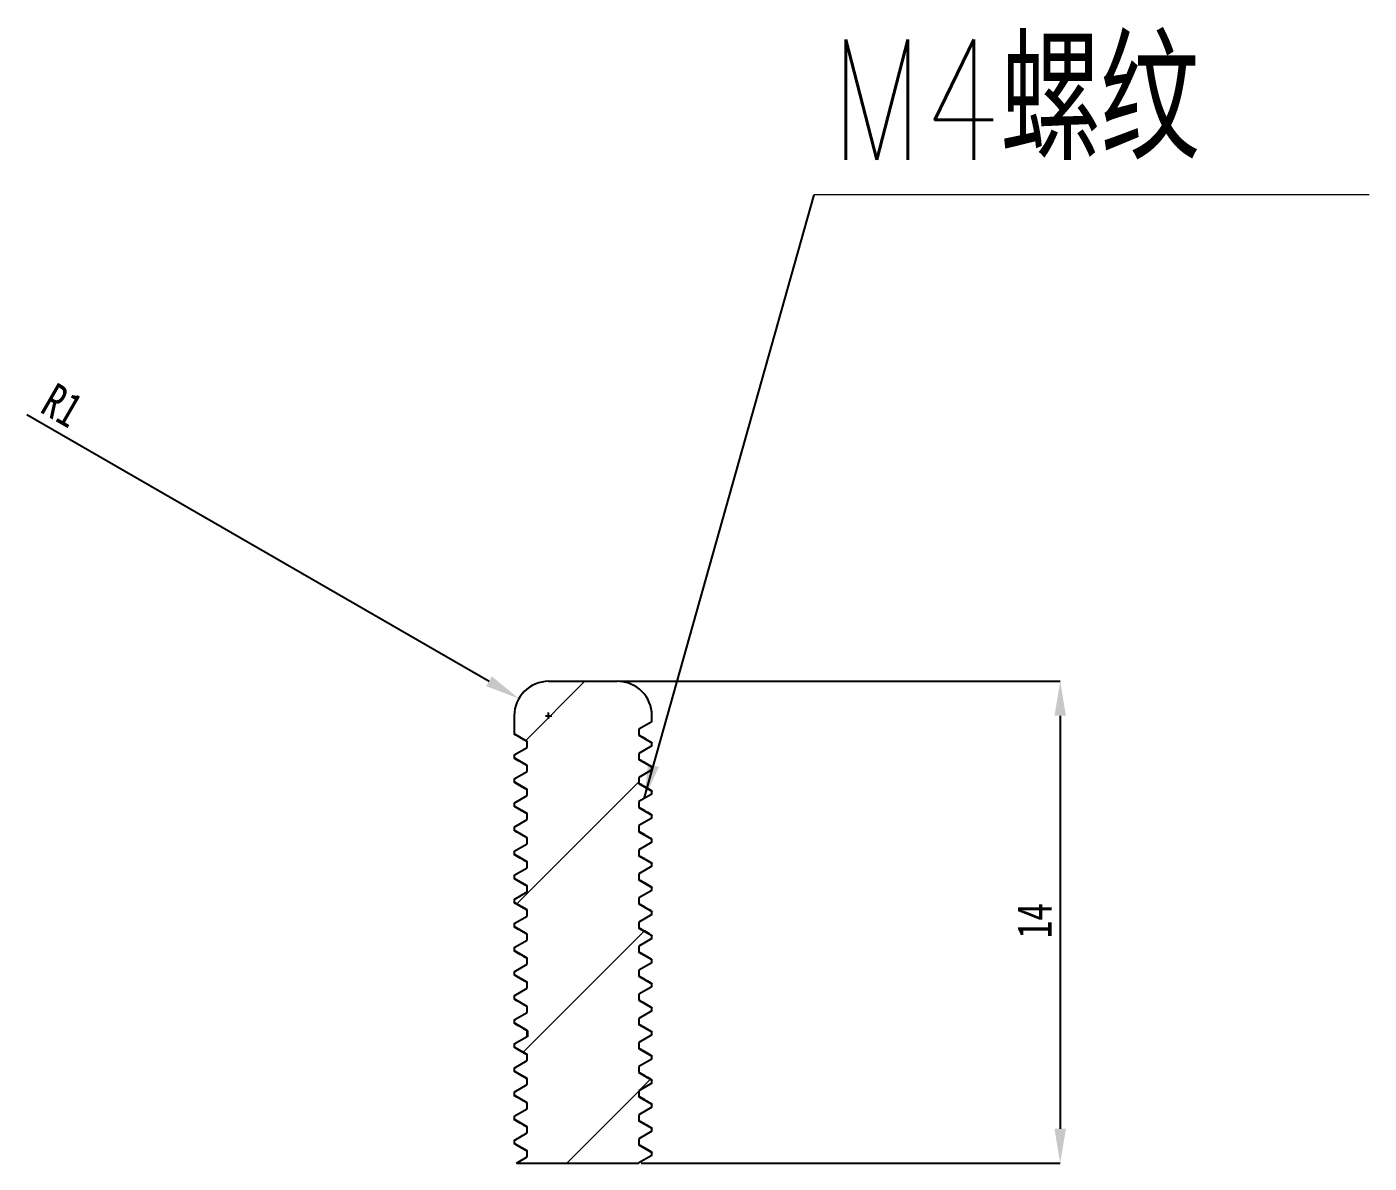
# Model space of a CAD drawing. Header units: millimetres. Extents: x 1580 to 3807, y -141 to 840.
# Drawn here: x 1833.79 to 1872.78, y 60.59 to 93.6 of the extents above; entities that cross this region are included whole.
import ezdxf

# ---------------------------------------------------------------- set-up
doc = ezdxf.new("R2010")
doc.units = ezdxf.units.MM
doc.header["$PDSIZE"] = -1
doc.styles.add('SLDTEXTSTYLE0', font='TXT', dxfattribs={"width": 0.75})
doc.styles.add('SLDTEXTSTYLE3', font='TXT', dxfattribs={"width": 0.75, "bigfont": 'bigfont'})
doc.dimstyles.new('SLDDIMSTYLE1', dxfattribs={"dimtxt": 1, "dimasz": 1, "dimexe": 0, "dimexo": 0.0625, "dimgap": 0.25, "dimtad": 1, "dimrnd": 1e-09, "dimzin": 12, "dimdsep": 46, "dimtxsty": 'SLDTEXTSTYLE0', "dimsah": 1, "dimcen": 0, "dimadec": 0, "dimazin": 3, "dimtfac": 1, "dimtofl": 0, "dimtmove": 0, "dimatfit": 3, "dimfxl": 1, "dimfrac": 2, "dimtolj": 1, "dimtzin": 12, "dimarcsym": 0})
doc.dimstyles.new('SLDDIMSTYLE2', dxfattribs={"dimtxt": 1, "dimasz": 1, "dimexe": 0, "dimexo": 0.0625, "dimgap": 0.25, "dimtad": 1, "dimrnd": 1e-09, "dimzin": 12, "dimdsep": 46, "dimtxsty": 'SLDTEXTSTYLE0', "dimsah": 1, "dimcen": 0.09, "dimadec": 0, "dimazin": 3, "dimtfac": 1, "dimtofl": 0, "dimtmove": 0, "dimatfit": 3, "dimfxl": 1, "dimfrac": 2, "dimtolj": 1, "dimtzin": 12, "dimarcsym": 0})
doc.dimstyles.new('SLDDIMSTYLE3', dxfattribs={"dimtxt": 1, "dimasz": 1, "dimexe": 0, "dimexo": 0.0625, "dimgap": 0.25, "dimtad": 1, "dimrnd": 1e-09, "dimzin": 4, "dimdsep": 46, "dimtxsty": 'SLDTEXTSTYLE0', "dimsah": 1, "dimcen": 0.09, "dimadec": 0, "dimazin": 1, "dimtfac": 1, "dimtmove": 0, "dimatfit": 0, "dimfxl": 1, "dimfrac": 2, "dimtolj": 1, "dimtzin": 12, "dimarcsym": 0})

# ---------------------------------------------------------------- blocks, each defined once
blk = doc.blocks.new('*D40')
at = {"color": 0, "linetype": 'Continuous', "lineweight": -2, "transparency": 16777216}
for p, q in [((1851.008, 74.586), (1863.807, 74.586)), ((1863.807, 73.586), (1863.807, 61.586)), ((1851.63, 60.586), (1863.807, 60.586))]:
    blk.add_line(p, q, dxfattribs=at)
at = {"color": 0, "linetype": 'Continuous', "transparency": 16777216}
for points in [[(1863.641, 73.586), (1863.974, 73.586), (1863.807, 74.586)], [(1863.641, 61.586), (1863.974, 61.586), (1863.807, 60.586)]]:
    blk.add_solid(points, dxfattribs=at)
at = {"layer": 'Defpoints', "color": 0, "linetype": 'Continuous', "transparency": 16777216}
for p in [(1850.946, 74.586), (1851.567, 60.586), (1863.807, 60.586)]:
    blk.add_point(p, dxfattribs=at)
at = {"color": 0, "linetype": 'Continuous', "lineweight": 18, "transparency": 16777216, "insert": (1862.557, 67.629), "char_height": 1, "attachment_point": 2, "rotation": 90, "style": 'SLDTEXTSTYLE0'}
blk.add_mtext('\\A1;14', dxfattribs=at)
blk = doc.blocks.new('*D41')
at = {"color": 0, "linetype": 'Continuous', "lineweight": -2, "transparency": 16777216}
for p, q in [((1833.787, 82.338), (1847.214, 74.586)), ((1848.856, 73.586), (1849.036, 73.586)), ((1848.946, 73.496), (1848.946, 73.676))]:
    blk.add_line(p, q, dxfattribs=at)
at = {"color": 0, "linetype": 'Continuous', "transparency": 16777216}
blk.add_solid([(1847.297, 74.73), (1847.131, 74.442), (1848.08, 74.086)], dxfattribs=at)
at = {"layer": 'Defpoints', "color": 0, "linetype": 'Continuous', "transparency": 16777216}
for p in [(1848.08, 74.086), (1848.946, 73.586)]:
    blk.add_point(p, dxfattribs=at)
at = {"color": 0, "linetype": 'Continuous', "lineweight": 18, "transparency": 16777216, "insert": (1834.628, 83.296), "char_height": 1, "attachment_point": 1, "rotation": 330, "style": 'SLDTEXTSTYLE0'}
blk.add_mtext('\\A1;R1', dxfattribs=at)
blk = doc.blocks.new('SW_NOTE_0')
at = {"color": 0, "linetype": 'Continuous', "lineweight": 0}
blk.add_line((16.126, 0), (0, 0), dxfattribs=at)
at = {"color": 0, "linetype": 'Continuous', "lineweight": 0, "insert": (0.475, 4.516), "char_height": 3.5, "attachment_point": 1, "style": 'SLDTEXTSTYLE3'}
blk.add_mtext('M4螺纹', dxfattribs=at)

msp = doc.modelspace()

# ---------------------------------------------------------------- hatches: boundary and pattern name
at = {"linetype": 'Continuous', "lineweight": 18}
h = msp.add_hatch(dxfattribs=at)
h.set_pattern_fill('ANSI31', style=0)
h.set_pattern_definition([(45, (1768.106, -43.2293), (-2.245064, 2.245064), [])])
edge = h.paths.add_edge_path(flags=0)
edge.add_line((1851.567, 61.292), (1851.946, 61.511))
edge.add_line((1851.946, 61.511), (1851.946, 61.599))
edge.add_line((1851.946, 61.599), (1851.567, 61.817))
edge.add_line((1851.567, 61.817), (1851.567, 61.992))
edge.add_line((1851.567, 61.992), (1851.946, 62.211))
edge.add_line((1851.946, 62.211), (1851.946, 62.299))
edge.add_line((1851.946, 62.299), (1851.567, 62.517))
edge.add_line((1851.567, 62.517), (1851.567, 62.692))
edge.add_line((1851.567, 62.692), (1851.946, 62.911))
edge.add_line((1851.946, 62.911), (1851.946, 62.999))
edge.add_line((1851.946, 62.999), (1851.567, 63.217))
edge.add_line((1851.567, 63.217), (1851.567, 63.392))
edge.add_line((1851.567, 63.392), (1851.946, 63.611))
edge.add_line((1851.946, 63.611), (1851.946, 63.699))
edge.add_line((1851.946, 63.699), (1851.567, 63.917))
edge.add_line((1851.567, 63.917), (1851.567, 64.092))
edge.add_line((1851.567, 64.092), (1851.946, 64.311))
edge.add_line((1851.946, 64.311), (1851.946, 64.399))
edge.add_line((1851.946, 64.399), (1851.567, 64.617))
edge.add_line((1851.567, 64.617), (1851.567, 64.792))
edge.add_line((1851.567, 64.792), (1851.946, 65.011))
edge.add_line((1851.946, 65.011), (1851.946, 65.099))
edge.add_line((1851.946, 65.099), (1851.567, 65.317))
edge.add_line((1851.567, 65.317), (1851.567, 65.492))
edge.add_line((1851.567, 65.492), (1851.946, 65.711))
edge.add_line((1851.946, 65.711), (1851.946, 65.799))
edge.add_line((1851.946, 65.799), (1851.567, 66.017))
edge.add_line((1851.567, 66.017), (1851.567, 66.192))
edge.add_line((1851.567, 66.192), (1851.946, 66.411))
edge.add_line((1851.946, 66.411), (1851.946, 66.499))
edge.add_line((1851.946, 66.499), (1851.567, 66.717))
edge.add_line((1851.567, 66.717), (1851.567, 66.892))
edge.add_line((1851.567, 66.892), (1851.946, 67.111))
edge.add_line((1851.946, 67.111), (1851.946, 67.199))
edge.add_line((1851.946, 67.199), (1851.567, 67.417))
edge.add_line((1851.567, 67.417), (1851.567, 67.592))
edge.add_line((1851.567, 67.592), (1851.946, 67.811))
edge.add_line((1851.946, 67.811), (1851.946, 67.899))
edge.add_line((1851.946, 67.899), (1851.567, 68.117))
edge.add_line((1851.567, 68.117), (1851.567, 68.292))
edge.add_line((1851.567, 68.292), (1851.946, 68.511))
edge.add_line((1851.946, 68.511), (1851.946, 68.599))
edge.add_line((1851.946, 68.599), (1851.567, 68.817))
edge.add_line((1851.567, 68.817), (1851.567, 68.992))
edge.add_line((1851.567, 68.992), (1851.946, 69.211))
edge.add_line((1851.946, 69.211), (1851.946, 69.299))
edge.add_line((1851.946, 69.299), (1851.567, 69.517))
edge.add_line((1851.567, 69.517), (1851.567, 69.692))
edge.add_line((1851.567, 69.692), (1851.946, 69.911))
edge.add_line((1851.946, 69.911), (1851.946, 69.999))
edge.add_line((1851.946, 69.999), (1851.567, 70.217))
edge.add_line((1851.567, 70.217), (1851.567, 70.392))
edge.add_line((1851.567, 70.392), (1851.946, 70.611))
edge.add_line((1851.946, 70.611), (1851.946, 70.699))
edge.add_line((1851.946, 70.699), (1851.567, 70.917))
edge.add_line((1851.567, 70.917), (1851.567, 71.092))
edge.add_line((1851.567, 71.092), (1851.946, 71.311))
edge.add_line((1851.946, 71.311), (1851.946, 71.399))
edge.add_line((1851.946, 71.399), (1851.567, 71.617))
edge.add_line((1851.567, 71.617), (1851.567, 71.792))
edge.add_line((1851.567, 71.792), (1851.946, 72.011))
edge.add_line((1851.946, 72.011), (1851.946, 72.099))
edge.add_line((1851.946, 72.099), (1851.567, 72.317))
edge.add_line((1851.567, 72.317), (1851.567, 72.492))
edge.add_line((1851.567, 72.492), (1851.946, 72.711))
edge.add_line((1851.946, 72.711), (1851.946, 72.799))
edge.add_line((1851.946, 72.799), (1851.567, 73.017))
edge.add_line((1851.567, 73.017), (1851.567, 73.192))
edge.add_line((1851.567, 73.192), (1851.946, 73.411))
edge.add_line((1851.946, 73.411), (1851.946, 73.586))
edge.add_arc((1850.946, 73.586), 1, 0, 90)
edge.add_line((1850.946, 74.586), (1848.946, 74.586))
edge.add_arc((1848.946, 73.586), 1, 90, 180)
edge.add_line((1847.946, 73.586), (1847.946, 73.061))
edge.add_line((1847.946, 73.061), (1848.325, 72.842))
edge.add_line((1848.325, 72.842), (1848.325, 72.667))
edge.add_line((1848.325, 72.667), (1847.946, 72.449))
edge.add_line((1847.946, 72.449), (1847.946, 72.361))
edge.add_line((1847.946, 72.361), (1848.325, 72.142))
edge.add_line((1848.325, 72.142), (1848.325, 71.967))
edge.add_line((1848.325, 71.967), (1847.946, 71.749))
edge.add_line((1847.946, 71.749), (1847.946, 71.661))
edge.add_line((1847.946, 71.661), (1848.325, 71.442))
edge.add_line((1848.325, 71.442), (1848.325, 71.267))
edge.add_line((1848.325, 71.267), (1847.946, 71.049))
edge.add_line((1847.946, 71.049), (1847.946, 70.961))
edge.add_line((1847.946, 70.961), (1848.325, 70.742))
edge.add_line((1848.325, 70.742), (1848.325, 70.567))
edge.add_line((1848.325, 70.567), (1847.946, 70.349))
edge.add_line((1847.946, 70.349), (1847.946, 70.261))
edge.add_line((1847.946, 70.261), (1848.325, 70.042))
edge.add_line((1848.325, 70.042), (1848.325, 69.867))
edge.add_line((1848.325, 69.867), (1847.946, 69.649))
edge.add_line((1847.946, 69.649), (1847.946, 69.561))
edge.add_line((1847.946, 69.561), (1848.325, 69.342))
edge.add_line((1848.325, 69.342), (1848.325, 69.167))
edge.add_line((1848.325, 69.167), (1847.946, 68.949))
edge.add_line((1847.946, 68.949), (1847.946, 68.861))
edge.add_line((1847.946, 68.861), (1848.325, 68.642))
edge.add_line((1848.325, 68.642), (1848.325, 68.467))
edge.add_line((1848.325, 68.467), (1847.946, 68.249))
edge.add_line((1847.946, 68.249), (1847.946, 68.161))
edge.add_line((1847.946, 68.161), (1848.325, 67.942))
edge.add_line((1848.325, 67.942), (1848.325, 67.767))
edge.add_line((1848.325, 67.767), (1847.946, 67.549))
edge.add_line((1847.946, 67.549), (1847.946, 67.461))
edge.add_line((1847.946, 67.461), (1848.325, 67.242))
edge.add_line((1848.325, 67.242), (1848.325, 67.067))
edge.add_line((1848.325, 67.067), (1847.946, 66.849))
edge.add_line((1847.946, 66.848), (1847.946, 66.761))
edge.add_line((1847.946, 66.761), (1848.325, 66.542))
edge.add_line((1848.325, 66.542), (1848.325, 66.367))
edge.add_line((1848.325, 66.367), (1847.946, 66.149))
edge.add_line((1847.946, 66.149), (1847.946, 66.061))
edge.add_line((1847.946, 66.061), (1848.325, 65.842))
edge.add_line((1848.325, 65.842), (1848.325, 65.667))
edge.add_line((1848.325, 65.667), (1847.946, 65.449))
edge.add_line((1847.946, 65.449), (1847.946, 65.361))
edge.add_line((1847.946, 65.361), (1848.325, 65.142))
edge.add_line((1848.325, 65.142), (1848.325, 64.967))
edge.add_line((1848.325, 64.967), (1847.946, 64.749))
edge.add_line((1847.946, 64.749), (1847.946, 64.661))
edge.add_line((1847.946, 64.661), (1848.325, 64.442))
edge.add_line((1848.325, 64.442), (1848.325, 64.267))
edge.add_line((1848.325, 64.267), (1847.946, 64.049))
edge.add_line((1847.946, 64.049), (1847.946, 63.961))
edge.add_line((1847.946, 63.961), (1848.325, 63.742))
edge.add_line((1848.325, 63.742), (1848.325, 63.567))
edge.add_line((1848.325, 63.567), (1847.946, 63.349))
edge.add_line((1847.946, 63.349), (1847.946, 63.261))
edge.add_line((1847.946, 63.261), (1848.325, 63.042))
edge.add_line((1848.325, 63.042), (1848.325, 62.867))
edge.add_line((1848.325, 62.867), (1847.946, 62.649))
edge.add_line((1847.946, 62.649), (1847.946, 62.561))
edge.add_line((1847.946, 62.561), (1848.325, 62.342))
edge.add_line((1848.325, 62.342), (1848.325, 62.167))
edge.add_line((1848.325, 62.167), (1847.946, 61.949))
edge.add_line((1847.946, 61.949), (1847.946, 61.861))
edge.add_line((1847.946, 61.861), (1848.325, 61.642))
edge.add_line((1848.325, 61.642), (1848.325, 61.467))
edge.add_line((1848.325, 61.467), (1847.946, 61.249))
edge.add_line((1847.946, 61.249), (1847.946, 61.161))
edge.add_line((1847.946, 61.161), (1848.325, 60.942))
edge.add_line((1848.325, 60.942), (1848.325, 60.767))
edge.add_line((1848.325, 60.767), (1848.011, 60.586))
edge.add_line((1848.011, 60.586), (1851.567, 60.586))
edge.add_line((1851.567, 60.586), (1851.567, 60.592))
edge.add_line((1851.567, 60.592), (1851.946, 60.811))
edge.add_line((1851.946, 60.811), (1851.946, 60.899))
edge.add_line((1851.946, 60.899), (1851.567, 61.117))
edge.add_line((1851.567, 61.117), (1851.567, 61.292))

# ---------------------------------------------------------------- linework, layer by layer
at = {"color": 7, "linetype": 'Continuous', "lineweight": 25}
for p, q in [((1848.946, 74.586), (1850.946, 74.586)), ((1847.946, 73.586), (1847.946, 73.061)), ((1851.946, 73.411), (1851.567, 73.192)), ((1851.946, 73.411), (1851.946, 73.586)), ((1848.325, 72.842), (1847.946, 73.061)), ((1851.567, 73.192), (1851.567, 73.017)), ((1851.567, 73.017), (1851.946, 72.799)), ((1847.946, 72.449), (1848.325, 72.667)), ((1848.325, 72.667), (1848.325, 72.842)), ((1851.946, 72.711), (1851.567, 72.492)), ((1851.946, 72.711), (1851.946, 72.799)), ((1847.946, 72.45), (1847.946, 72.361)), ((1848.325, 72.142), (1847.946, 72.361)), ((1848.325, 71.967), (1848.325, 72.142)), ((1851.567, 72.492), (1851.567, 72.317)), ((1851.567, 72.317), (1851.946, 72.099)), ((1847.946, 71.749), (1848.325, 71.967)), ((1851.946, 72.011), (1851.567, 71.792)), ((1851.567, 71.792), (1851.567, 71.617)), ((1851.946, 72.011), (1851.946, 72.099)), ((1847.946, 71.748), (1847.946, 71.661)), ((1848.325, 71.442), (1847.946, 71.661)), ((1848.325, 71.267), (1848.325, 71.442)), ((1851.567, 71.617), (1851.946, 71.399)), ((1851.946, 71.311), (1851.946, 71.399)), ((1847.946, 71.049), (1848.325, 71.267)), ((1847.946, 71.049), (1847.946, 70.961)), ((1851.946, 71.311), (1851.567, 71.092)), ((1851.567, 71.092), (1851.567, 70.917)), ((1848.325, 70.742), (1847.946, 70.961)), ((1848.325, 70.567), (1848.325, 70.742)), ((1851.567, 70.917), (1851.946, 70.699)), ((1851.946, 70.611), (1851.567, 70.392)), ((1851.946, 70.611), (1851.946, 70.699)), ((1847.946, 70.349), (1848.325, 70.567)), ((1847.946, 70.349), (1847.946, 70.261)), ((1848.325, 70.042), (1847.946, 70.261)), ((1851.567, 70.392), (1851.567, 70.217)), ((1851.567, 70.217), (1851.946, 69.999)), ((1847.946, 69.649), (1848.325, 69.867)), ((1848.325, 69.867), (1848.325, 70.042)), ((1851.946, 69.911), (1851.567, 69.692)), ((1851.946, 69.911), (1851.946, 69.999)), ((1847.946, 69.65), (1847.946, 69.561)), ((1848.325, 69.342), (1847.946, 69.561)), ((1851.567, 69.692), (1851.567, 69.517)), ((1851.567, 69.517), (1851.946, 69.299)), ((1847.946, 68.949), (1848.325, 69.167)), ((1848.325, 69.167), (1848.325, 69.342)), ((1851.946, 69.211), (1851.567, 68.992)), ((1851.946, 69.211), (1851.946, 69.299)), ((1847.946, 68.95), (1847.946, 68.861)), ((1848.325, 68.642), (1847.946, 68.861)), ((1848.325, 68.467), (1848.325, 68.642)), ((1851.567, 68.992), (1851.567, 68.817)), ((1851.567, 68.817), (1851.946, 68.599)), ((1847.946, 68.249), (1848.325, 68.467)), ((1847.946, 68.25), (1847.946, 68.161)), ((1851.946, 68.511), (1851.567, 68.292)), ((1851.567, 68.292), (1851.567, 68.117)), ((1851.946, 68.511), (1851.946, 68.599)), ((1848.325, 67.942), (1847.946, 68.161)), ((1848.325, 67.767), (1848.325, 67.942)), ((1851.567, 68.117), (1851.946, 67.899)), ((1851.946, 67.811), (1851.946, 67.899)), ((1847.946, 67.549), (1848.325, 67.767)), ((1847.946, 67.549), (1847.946, 67.461)), ((1851.946, 67.811), (1851.567, 67.592)), ((1851.567, 67.592), (1851.567, 67.417)), ((1848.325, 67.242), (1847.946, 67.461)), ((1848.325, 67.067), (1848.325, 67.242)), ((1851.567, 67.417), (1851.946, 67.199)), ((1851.946, 67.111), (1851.567, 66.892)), ((1851.946, 67.111), (1851.946, 67.199)), ((1847.946, 66.848), (1848.325, 67.067)), ((1847.946, 66.848), (1847.946, 66.761)), ((1848.325, 66.542), (1847.946, 66.761)), ((1851.567, 66.892), (1851.567, 66.717)), ((1851.567, 66.717), (1851.946, 66.499)), ((1847.946, 66.149), (1848.325, 66.367)), ((1848.325, 66.367), (1848.325, 66.542)), ((1851.946, 66.411), (1851.567, 66.192)), ((1851.946, 66.411), (1851.946, 66.499)), ((1847.946, 66.149), (1847.946, 66.061)), ((1848.325, 65.842), (1847.946, 66.061)), ((1851.567, 66.192), (1851.567, 66.017)), ((1851.567, 66.017), (1851.946, 65.799)), ((1847.946, 65.449), (1848.325, 65.667)), ((1848.325, 65.667), (1848.325, 65.842)), ((1851.946, 65.711), (1851.567, 65.492)), ((1851.946, 65.711), (1851.946, 65.799)), ((1847.946, 65.448), (1847.946, 65.361)), ((1848.325, 65.142), (1847.946, 65.361)), ((1848.325, 64.967), (1848.325, 65.142)), ((1851.567, 65.492), (1851.567, 65.317)), ((1851.567, 65.317), (1851.946, 65.099)), ((1847.946, 64.749), (1848.325, 64.967)), ((1847.946, 64.749), (1847.946, 64.661)), ((1851.946, 65.011), (1851.567, 64.792)), ((1851.567, 64.792), (1851.567, 64.617)), ((1851.946, 65.011), (1851.946, 65.099)), ((1848.325, 64.442), (1847.946, 64.661)), ((1848.325, 64.267), (1848.325, 64.442)), ((1848.333, 64.431), (1848.333, 64.256)), ((1851.567, 64.617), (1851.946, 64.399)), ((1851.946, 64.311), (1851.946, 64.399)), ((1847.946, 64.049), (1848.325, 64.267)), ((1847.946, 64.05), (1847.946, 63.961)), ((1848.325, 63.742), (1847.946, 63.961)), ((1851.946, 64.311), (1851.567, 64.092)), ((1851.567, 64.092), (1851.567, 63.917)), ((1847.946, 63.349), (1848.325, 63.567)), ((1848.325, 63.567), (1848.325, 63.742)), ((1851.567, 63.917), (1851.946, 63.699)), ((1851.946, 63.611), (1851.567, 63.392)), ((1851.946, 63.611), (1851.946, 63.699)), ((1847.946, 63.349), (1847.946, 63.261)), ((1848.325, 63.042), (1847.946, 63.261)), ((1851.567, 63.392), (1851.567, 63.217)), ((1851.567, 63.217), (1851.946, 62.999)), ((1847.946, 62.649), (1848.325, 62.867)), ((1848.325, 62.867), (1848.325, 63.042)), ((1851.946, 62.911), (1851.567, 62.692)), ((1851.946, 62.911), (1851.946, 62.999)), ((1847.946, 62.65), (1847.946, 62.561)), ((1848.325, 62.342), (1847.946, 62.561)), ((1851.567, 62.692), (1851.567, 62.517)), ((1851.567, 62.517), (1851.946, 62.299)), ((1847.946, 61.949), (1848.325, 62.167)), ((1848.325, 62.167), (1848.325, 62.342)), ((1851.946, 62.211), (1851.567, 61.992)), ((1851.946, 62.211), (1851.946, 62.299)), ((1847.946, 61.947), (1847.946, 61.861)), ((1848.325, 61.642), (1847.946, 61.861)), ((1848.325, 61.467), (1848.325, 61.642)), ((1851.567, 61.992), (1851.567, 61.817)), ((1851.567, 61.817), (1851.946, 61.599)), ((1847.946, 61.249), (1848.325, 61.467)), ((1847.946, 61.249), (1847.946, 61.161)), ((1851.946, 61.511), (1851.567, 61.292)), ((1851.567, 61.292), (1851.567, 61.117)), ((1851.946, 61.511), (1851.946, 61.599)), ((1848.325, 60.942), (1847.946, 61.161)), ((1848.325, 60.767), (1848.325, 60.942)), ((1851.567, 61.117), (1851.946, 60.899)), ((1851.946, 60.811), (1851.946, 60.899)), ((1848.011, 60.586), (1848.325, 60.767)), ((1848.011, 60.586), (1851.567, 60.586)), ((1851.946, 60.811), (1851.567, 60.592)), ((1851.567, 60.592), (1851.567, 60.586))]:
    msp.add_line(p, q, dxfattribs=at)
at = {"color": 7, "linetype": 'Continuous', "lineweight": 25, "flags": 128}
for points in [[(1851.924, 70.015), (1851.936, 70.01), (1851.944, 70.004), (1851.946, 69.999), (1851.946, 69.999), (1851.946, 69.999), (1851.946, 69.999), (1851.946, 69.999), (1851.946, 69.999), (1851.946, 69.999), (1851.946, 69.999)], [(1851.924, 62.315), (1851.931, 62.312), (1851.942, 62.306), (1851.946, 62.301), (1851.946, 62.299), (1851.946, 62.299), (1851.946, 62.299), (1851.946, 62.299), (1851.946, 62.299), (1851.946, 62.299), (1851.946, 62.299)]]:
    msp.add_lwpolyline(points, dxfattribs=at)
at = {"color": 7, "linetype": 'Continuous', "lineweight": 25}
for centre, start, end in [((1848.946, 73.586), 90, 180), ((1850.946, 73.586), 0, 90)]:
    msp.add_arc(centre, 1, start, end, dxfattribs=at)
for points, knots in [([(1847.946, 73.061), (1847.947, 73.056), (1847.948, 73.051), (1847.966, 73.045), (1847.969, 73.044)], [0, 0, 0, 0, 0.839763, 1, 1, 1, 1]), ([(1847.967, 73.044), (1848.03, 73.008), (1848.149, 72.938), (1848.268, 72.868), (1848.325, 72.836)], [0, 0, 0, 0, 0.527314, 1, 1, 1, 1]), ([(1851.926, 72.815), (1851.863, 72.851), (1851.744, 72.921), (1851.624, 72.991), (1851.567, 73.024)], [0, 0, 0, 0, 0.525821, 1, 1, 1, 1]), ([(1851.926, 72.815), (1851.928, 72.814), (1851.932, 72.813), (1851.936, 72.81), (1851.94, 72.807), (1851.943, 72.805), (1851.946, 72.802), (1851.946, 72.8), (1851.946, 72.799)], [0, 0, 0, 0, 0.117473, 0.281114, 0.451191, 0.627704, 0.810651, 1, 1, 1, 1]), ([(1847.946, 72.361), (1847.946, 72.356), (1847.947, 72.35), (1847.967, 72.344), (1847.967, 72.344)], [0, 0, 0, 0, 0.962161, 1, 1, 1, 1]), ([(1847.967, 72.344), (1848.03, 72.308), (1848.149, 72.238), (1848.268, 72.168), (1848.325, 72.136)], [0, 0, 0, 0, 0.5273135, 1, 1, 1, 1]), ([(1851.925, 72.115), (1851.862, 72.152), (1851.743, 72.222), (1851.623, 72.291), (1851.567, 72.324)], [0, 0, 0, 0, 0.527519, 1, 1, 1, 1]), ([(1851.922, 72.114), (1851.927, 72.113), (1851.944, 72.107), (1851.945, 72.102), (1851.946, 72.099)], [0, 0, 0, 0, 0.276081, 1, 1, 1, 1]), ([(1847.946, 71.661), (1847.946, 71.66), (1847.947, 71.654), (1847.959, 71.649), (1847.969, 71.644)], [0, 0, 0, 0, 0.199696, 1, 1, 1, 1]), ([(1847.967, 71.644), (1848.03, 71.608), (1848.149, 71.538), (1848.268, 71.468), (1848.325, 71.436)], [0, 0, 0, 0, 0.527314, 1, 1, 1, 1]), ([(1851.925, 71.415), (1851.862, 71.452), (1851.743, 71.521), (1851.623, 71.591), (1851.567, 71.624)], [0, 0, 0, 0, 0.5273135, 1, 1, 1, 1]), ([(1851.923, 71.414), (1851.926, 71.413), (1851.943, 71.408), (1851.946, 71.403), (1851.946, 71.399), (1851.946, 71.399)], [0, 0, 0, 0, 0.161727, 0.952052, 1, 1, 1, 1]), ([(1847.946, 70.961), (1847.947, 70.957), (1847.949, 70.952), (1847.964, 70.946), (1847.969, 70.944)], [0, 0, 0, 0, 0.669894, 1, 1, 1, 1]), ([(1847.967, 70.944), (1848.03, 70.908), (1848.149, 70.838), (1848.268, 70.768), (1848.325, 70.736)], [0, 0, 0, 0, 0.527314, 1, 1, 1, 1]), ([(1851.925, 70.715), (1851.862, 70.752), (1851.743, 70.821), (1851.623, 70.891), (1851.567, 70.924)], [0, 0, 0, 0, 0.527314, 1, 1, 1, 1]), ([(1851.924, 70.714), (1851.925, 70.714), (1851.944, 70.709), (1851.945, 70.704), (1851.946, 70.699)], [0, 0, 0, 0, 0.051042, 1, 1, 1, 1]), ([(1847.946, 70.261), (1847.947, 70.258), (1847.949, 70.252), (1847.962, 70.247), (1847.967, 70.244)], [0, 0, 0, 0, 0.544933, 1, 1, 1, 1]), ([(1847.967, 70.244), (1848.03, 70.208), (1848.149, 70.138), (1848.268, 70.068), (1848.325, 70.036)], [0, 0, 0, 0, 0.527314, 1, 1, 1, 1]), ([(1851.925, 70.015), (1851.862, 70.052), (1851.743, 70.122), (1851.623, 70.191), (1851.567, 70.224)], [0, 0, 0, 0, 0.527519, 1, 1, 1, 1]), ([(1847.946, 69.561), (1847.946, 69.556), (1847.947, 69.55), (1847.967, 69.544), (1847.967, 69.544)], [0, 0, 0, 0, 0.965981, 1, 1, 1, 1]), ([(1847.967, 69.544), (1848.03, 69.508), (1848.149, 69.438), (1848.268, 69.368), (1848.325, 69.336)], [0, 0, 0, 0, 0.527314, 1, 1, 1, 1]), ([(1851.925, 69.315), (1851.862, 69.352), (1851.743, 69.422), (1851.623, 69.491), (1851.567, 69.524)], [0, 0, 0, 0, 0.5275187, 1, 1, 1, 1]), ([(1851.924, 69.314), (1851.93, 69.312), (1851.943, 69.307), (1851.945, 69.301), (1851.946, 69.299)], [0, 0, 0, 0, 0.422276, 1, 1, 1, 1]), ([(1847.946, 68.861), (1847.947, 68.856), (1847.948, 68.851), (1847.966, 68.845), (1847.969, 68.844)], [0, 0, 0, 0, 0.832893, 1, 1, 1, 1]), ([(1847.967, 68.844), (1848.03, 68.808), (1848.149, 68.738), (1848.268, 68.668), (1848.325, 68.636)], [0, 0, 0, 0, 0.5273135, 1, 1, 1, 1]), ([(1851.925, 68.615), (1851.862, 68.652), (1851.743, 68.722), (1851.623, 68.791), (1851.567, 68.824)], [0, 0, 0, 0, 0.5275188, 1, 1, 1, 1]), ([(1851.924, 68.615), (1851.931, 68.612), (1851.944, 68.606), (1851.945, 68.601), (1851.946, 68.599)], [0, 0, 0, 0, 0.5877048, 1, 1, 1, 1]), ([(1847.946, 68.161), (1847.946, 68.156), (1847.947, 68.15), (1847.967, 68.145), (1847.968, 68.144)], [0, 0, 0, 0, 0.946781, 1, 1, 1, 1]), ([(1847.967, 68.144), (1848.03, 68.108), (1848.149, 68.038), (1848.268, 67.968), (1848.325, 67.936)], [0, 0, 0, 0, 0.527314, 1, 1, 1, 1]), ([(1851.925, 67.915), (1851.862, 67.952), (1851.743, 68.022), (1851.623, 68.091), (1851.567, 68.124)], [0, 0, 0, 0, 0.527519, 1, 1, 1, 1]), ([(1851.923, 67.914), (1851.928, 67.912), (1851.943, 67.907), (1851.945, 67.902), (1851.946, 67.899)], [0, 0, 0, 0, 0.314761, 1, 1, 1, 1]), ([(1847.946, 67.461), (1847.946, 67.456), (1847.947, 67.45), (1847.967, 67.445), (1847.967, 67.444)], [0, 0, 0, 0, 0.955725, 1, 1, 1, 1]), ([(1847.967, 67.444), (1848.03, 67.408), (1848.149, 67.338), (1848.268, 67.268), (1848.325, 67.236)], [0, 0, 0, 0, 0.527314, 1, 1, 1, 1]), ([(1851.928, 67.214), (1851.865, 67.251), (1851.744, 67.321), (1851.624, 67.391), (1851.567, 67.424)], [0, 0, 0, 0, 0.524236, 1, 1, 1, 1]), ([(1851.925, 67.213), (1851.929, 67.212), (1851.936, 67.21), (1851.939, 67.207), (1851.942, 67.205), (1851.944, 67.203), (1851.946, 67.201), (1851.946, 67.199), (1851.946, 67.199)], [0, 0, 0, 0, 0.251801, 0.401454, 0.551106, 0.700758, 0.850409, 1, 1, 1, 1]), ([(1847.946, 66.761), (1847.946, 66.756), (1847.946, 66.75), (1847.967, 66.744), (1847.967, 66.744)], [0, 0, 0, 0, 0.97362, 1, 1, 1, 1]), ([(1847.967, 66.744), (1848.03, 66.708), (1848.149, 66.638), (1848.268, 66.568), (1848.325, 66.536)], [0, 0, 0, 0, 0.527314, 1, 1, 1, 1]), ([(1851.925, 66.515), (1851.862, 66.552), (1851.743, 66.621), (1851.623, 66.691), (1851.567, 66.724)], [0, 0, 0, 0, 0.527314, 1, 1, 1, 1]), ([(1851.923, 66.515), (1851.926, 66.514), (1851.943, 66.508), (1851.946, 66.503), (1851.946, 66.499), (1851.946, 66.499)], [0, 0, 0, 0, 0.187543, 0.981363, 1, 1, 1, 1]), ([(1847.946, 66.061), (1847.947, 66.058), (1847.949, 66.053), (1847.961, 66.047), (1847.967, 66.044)], [0, 0, 0, 0, 0.514272, 1, 1, 1, 1]), ([(1847.967, 66.044), (1848.03, 66.008), (1848.149, 65.938), (1848.268, 65.868), (1848.325, 65.836)], [0, 0, 0, 0, 0.527314, 1, 1, 1, 1]), ([(1851.925, 65.815), (1851.862, 65.852), (1851.743, 65.921), (1851.623, 65.991), (1851.567, 66.024)], [0, 0, 0, 0, 0.527314, 1, 1, 1, 1]), ([(1851.924, 65.815), (1851.926, 65.815), (1851.944, 65.809), (1851.945, 65.804), (1851.946, 65.799)], [0, 0, 0, 0, 0.068989, 1, 1, 1, 1]), ([(1847.946, 65.361), (1847.946, 65.36), (1847.946, 65.355), (1847.958, 65.349), (1847.968, 65.344)], [0, 0, 0, 0, 0.107411, 1, 1, 1, 1]), ([(1847.967, 65.344), (1848.03, 65.308), (1848.149, 65.238), (1848.268, 65.168), (1848.325, 65.136)], [0, 0, 0, 0, 0.5273135, 1, 1, 1, 1]), ([(1851.928, 65.114), (1851.865, 65.151), (1851.744, 65.221), (1851.624, 65.291), (1851.567, 65.324)], [0, 0, 0, 0, 0.524236, 1, 1, 1, 1]), ([(1851.927, 65.114), (1851.933, 65.111), (1851.941, 65.108), (1851.944, 65.103), (1851.946, 65.101), (1851.946, 65.099), (1851.946, 65.099)], [0, 0, 0, 0, 0.560244, 0.702764, 0.849355, 1, 1, 1, 1]), ([(1847.946, 64.661), (1847.946, 64.659), (1847.947, 64.653), (1847.962, 64.648), (1847.97, 64.644)], [0, 0, 0, 0, 0.400643, 1, 1, 1, 1]), ([(1847.967, 64.644), (1848.03, 64.608), (1848.151, 64.537), (1848.273, 64.466), (1848.331, 64.432)], [0, 0, 0, 0, 0.518161, 1, 1, 1, 1]), ([(1851.925, 64.415), (1851.862, 64.452), (1851.743, 64.522), (1851.623, 64.591), (1851.567, 64.624)], [0, 0, 0, 0, 0.527519, 1, 1, 1, 1]), ([(1851.924, 64.414), (1851.93, 64.412), (1851.943, 64.407), (1851.945, 64.401), (1851.946, 64.399)], [0, 0, 0, 0, 0.43288, 1, 1, 1, 1]), ([(1847.946, 63.961), (1847.947, 63.957), (1847.948, 63.951), (1847.965, 63.945), (1847.969, 63.944)], [0, 0, 0, 0, 0.779912, 1, 1, 1, 1]), ([(1847.967, 63.944), (1848.03, 63.908), (1848.149, 63.838), (1848.268, 63.768), (1848.325, 63.736)], [0, 0, 0, 0, 0.5273135, 1, 1, 1, 1]), ([(1851.925, 63.715), (1851.862, 63.752), (1851.743, 63.822), (1851.623, 63.891), (1851.567, 63.924)], [0, 0, 0, 0, 0.5275188, 1, 1, 1, 1]), ([(1851.922, 63.714), (1851.93, 63.711), (1851.944, 63.706), (1851.945, 63.701), (1851.946, 63.699)], [0, 0, 0, 0, 0.546417, 1, 1, 1, 1]), ([(1847.946, 63.261), (1847.947, 63.257), (1847.948, 63.251), (1847.965, 63.246), (1847.969, 63.244)], [0, 0, 0, 0, 0.733287, 1, 1, 1, 1]), ([(1847.967, 63.244), (1848.03, 63.208), (1848.149, 63.138), (1848.268, 63.068), (1848.325, 63.036)], [0, 0, 0, 0, 0.527314, 1, 1, 1, 1]), ([(1851.925, 63.015), (1851.862, 63.052), (1851.743, 63.122), (1851.623, 63.191), (1851.567, 63.224)], [0, 0, 0, 0, 0.527519, 1, 1, 1, 1]), ([(1851.923, 63.015), (1851.928, 63.013), (1851.943, 63.008), (1851.945, 63.002), (1851.946, 62.999)], [0, 0, 0, 0, 0.324954, 1, 1, 1, 1]), ([(1847.946, 62.561), (1847.946, 62.556), (1847.947, 62.55), (1847.967, 62.544), (1847.967, 62.544)], [0, 0, 0, 0, 0.965552, 1, 1, 1, 1]), ([(1847.967, 62.544), (1848.03, 62.508), (1848.149, 62.438), (1848.268, 62.368), (1848.325, 62.336)], [0, 0, 0, 0, 0.527314, 1, 1, 1, 1]), ([(1851.925, 62.315), (1851.862, 62.352), (1851.743, 62.422), (1851.623, 62.491), (1851.567, 62.524)], [0, 0, 0, 0, 0.527519, 1, 1, 1, 1]), ([(1847.946, 61.861), (1847.947, 61.856), (1847.947, 61.85), (1847.966, 61.845), (1847.968, 61.844)], [0, 0, 0, 0, 0.898446, 1, 1, 1, 1]), ([(1847.967, 61.844), (1848.03, 61.808), (1848.149, 61.738), (1848.268, 61.668), (1848.325, 61.636)], [0, 0, 0, 0, 0.527314, 1, 1, 1, 1]), ([(1851.925, 61.615), (1851.862, 61.652), (1851.743, 61.721), (1851.623, 61.791), (1851.567, 61.824)], [0, 0, 0, 0, 0.527314, 1, 1, 1, 1]), ([(1851.924, 61.615), (1851.93, 61.613), (1851.943, 61.607), (1851.945, 61.602), (1851.946, 61.599)], [0, 0, 0, 0, 0.459205, 1, 1, 1, 1]), ([(1847.946, 61.161), (1847.947, 61.156), (1847.948, 61.151), (1847.966, 61.145), (1847.969, 61.144)], [0, 0, 0, 0, 0.858241, 1, 1, 1, 1]), ([(1847.967, 61.144), (1848.03, 61.108), (1848.149, 61.038), (1848.268, 60.968), (1848.325, 60.936)], [0, 0, 0, 0, 0.5273135, 1, 1, 1, 1]), ([(1851.925, 60.915), (1851.862, 60.952), (1851.743, 61.022), (1851.623, 61.091), (1851.567, 61.124)], [0, 0, 0, 0, 0.527519, 1, 1, 1, 1]), ([(1851.923, 60.915), (1851.926, 60.915), (1851.944, 60.909), (1851.945, 60.903), (1851.946, 60.899)], [0, 0, 0, 0, 0.1190257, 1, 1, 1, 1])]:
    msp.add_open_spline(points, degree=3, knots=knots, dxfattribs=at)

# ---------------------------------------------------------------- block references
at = {"color": 7, "linetype": 'Continuous', "lineweight": 0}
msp.add_blockref('SW_NOTE_0', (1856.656, 88.718), dxfattribs=at)

# ---------------------------------------------------------------- dimensions: what is measured, and where the dimension line sits
at = {"color": 7, "linetype": 'Continuous', "lineweight": 18}
dim = msp.add_radius_dim(center=(1848.946, 73.586), mpoint=(1848.08, 74.086), dimstyle='SLDDIMSTYLE2', dxfattribs=at)
dim.commit()
dim.dimension.update_dxf_attribs({"geometry": '*D41', "text_midpoint": (1834.436, 81.963), "dimtype": 164})
dim = msp.add_linear_dim(base=(1863.807, 60.586), p1=(1850.946, 74.586), p2=(1851.567, 60.586), angle=90, dimstyle='SLDDIMSTYLE1', dxfattribs=at)
dim.commit()
dim.dimension.update_dxf_attribs({"geometry": '*D40', "text_midpoint": (1863.807, 67.629), "dimtype": 160})

# ---------------------------------------------------------------- leaders
at = {"color": 7, "linetype": 'Continuous', "lineweight": 0}
msp.add_leader([(1851.721, 71.181), (1856.656, 88.718)], dimstyle='SLDDIMSTYLE3', dxfattribs=at)

doc.saveas('drawing.dxf')
